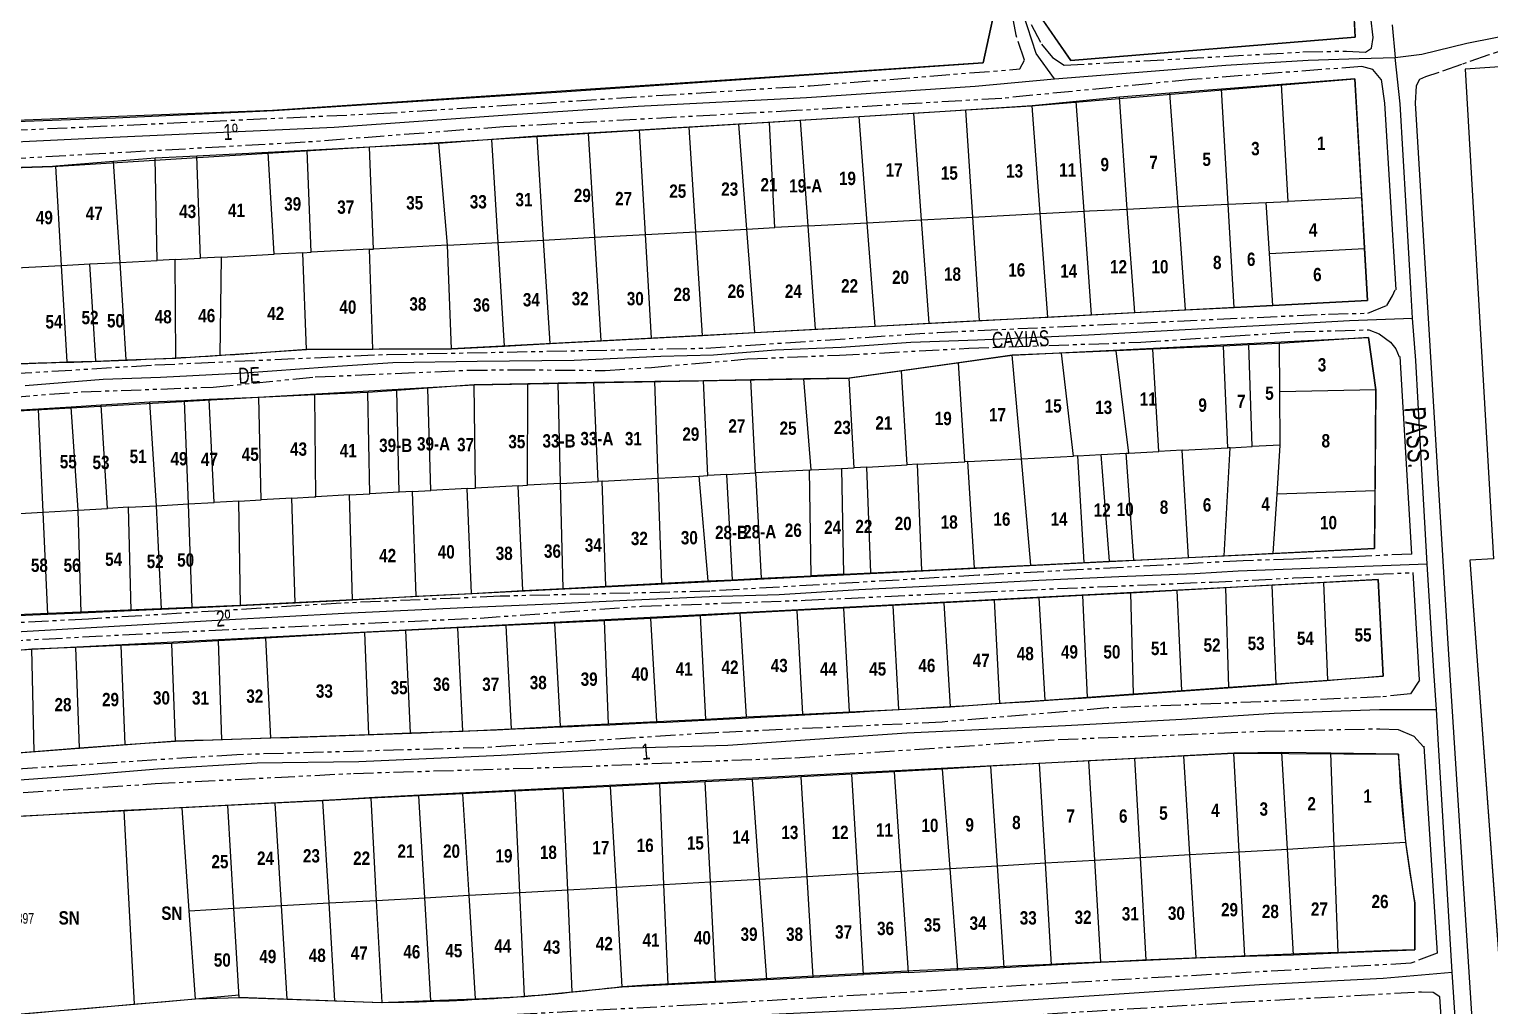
# Model space of a CAD drawing. Extents: x 204834 to 208707, y 4853033 to 4855981.
# Drawn here: x 206346.4 to 206620.5, y 4854135.7 to 4854319 of the extents above; entities that cross this region are included whole.
import ezdxf
from ezdxf.enums import TextEntityAlignment as Align

# ---------------------------------------------------------------- set-up
doc = ezdxf.new("R2010")
doc.units = 0
doc.header["$LTSCALE"] = 1.5
doc.header["$MEASUREMENT"] = 0
doc.linetypes.add('PHANTOMX2', pattern=[5, 2.5, -0.5, 0.5, -0.5, 0.5, -0.5])
for name, color, linetype in [('CD-MALHA-LOTES', 40, 'CONTINUOUS'), ('CD_TXT_QUADRA', 7, 'CONTINUOUS'), ('RU-QUADRAS', 6, 'CONTINUOUS'), ('SV-EIXO-RUA-N-PAV', 6, 'CONTINUOUS'), ('SV-EIXO-RUA-PAV', 20, 'CONTINUOUS'), ('SV-RUA-NAO-PAV-S-GUIA-C-GUIA', 7, 'PHANTOMX2'), ('SV-RUA-PAVIM-S-GUIA-C-GUIA', 7, 'CONTINUOUS'), ('SV-TXT-RUA-N-PAV-S-GUIA-C-GUIA', 7, 'CONTINUOUS'), ('SV-TXT-RUA-PAV-S-GUIA-C-GUIA', 7, 'CONTINUOUS'), ('Th_NmrPort', 7, 'CONTINUOUS')]:
    doc.layers.add(name, color=color, linetype=linetype)
doc.styles.add('3188-43-2D_TXT$0$ARIAL', font='ARIAL.TTF')
doc.styles.add('ARIAL', font='ARIAL.TTF')
doc.styles.get("Standard").update_dxf_attribs({"font": 'swisscbo.ttf'})

msp = doc.modelspace()

# ---------------------------------------------------------------- linework, layer by layer
at = {"layer": 'CD-MALHA-LOTES', "linetype": 'Continuous'}
for p, q in [((206581.41, 4854308.64), (206570.18, 4854307.75)), ((206582.68, 4854286.68), (206581.41, 4854308.64)), ((206542.88, 4854305.43), (206534.62, 4854304.64)), ((206551, 4854306.24), (206542.88, 4854305.43)), ((206544.36, 4854284.86), (206542.88, 4854305.43)), ((206560.48, 4854306.99), (206551, 4854306.24)), ((206552.49, 4854285.25), (206551, 4854306.24)), ((206570.18, 4854307.75), (206560.48, 4854306.99)), ((206562.02, 4854285.7), (206560.48, 4854306.99)), ((206571.42, 4854286.15), (206570.18, 4854307.75)), ((206502.17, 4854302.56), (206491.16, 4854301.85)), ((206512.41, 4854303.21), (206502.17, 4854302.56)), ((206503.67, 4854282.69), (206502.17, 4854302.56)), ((206522.16, 4854303.84), (206512.41, 4854303.21)), ((206513.86, 4854283.23), (206512.41, 4854303.21)), ((206534.62, 4854304.64), (206522.16, 4854303.84)), ((206523.48, 4854283.75), (206522.16, 4854303.84)), ((206536.12, 4854284.42), (206534.62, 4854304.64)), ((206460.93, 4854300.07), (206451.37, 4854299.51)), ((206470.24, 4854300.62), (206460.93, 4854300.07)), ((206462.07, 4854280.47), (206460.93, 4854300.07)), ((206479.55, 4854301.17), (206470.24, 4854300.62)), ((206471.5, 4854280.97), (206470.24, 4854300.62)), ((206485.3, 4854301.51), (206479.55, 4854301.17)), ((206481.08, 4854281.48), (206479.55, 4854301.17)), ((206491.16, 4854301.85), (206485.3, 4854301.51)), ((206486.31, 4854281.76), (206485.3, 4854301.51)), ((206492.57, 4854282.1), (206491.16, 4854301.85)), ((206423.25, 4854297.54), (206410.24, 4854296.87)), ((206433.21, 4854298.3), (206423.25, 4854297.54)), ((206424.92, 4854278.49), (206423.25, 4854297.54)), ((206441.7, 4854298.94), (206433.21, 4854298.3)), ((206434.39, 4854278.99), (206433.21, 4854298.3)), ((206451.37, 4854299.51), (206441.7, 4854298.94)), ((206442.92, 4854279.44), (206441.7, 4854298.94)), ((206452.57, 4854279.96), (206451.37, 4854299.51)), ((206370.04, 4854294.78), (206362.19, 4854294.17)), ((206377.86, 4854295.2), (206370.04, 4854294.78)), ((206370.38, 4854275.6), (206370.04, 4854294.78)), ((206391.25, 4854295.89), (206377.86, 4854295.2)), ((206378.51, 4854276.03), (206377.86, 4854295.2)), ((206398.52, 4854296.26), (206391.25, 4854295.89)), ((206392.37, 4854276.77), (206391.25, 4854295.89)), ((206410.24, 4854296.87), (206398.52, 4854296.26)), ((206399.29, 4854277.13), (206398.52, 4854296.26)), ((206411.02, 4854277.75), (206410.24, 4854296.87)), ((206362.19, 4854294.17), (206351.36, 4854293.31)), ((206352.44, 4854274.66), (206351.36, 4854293.31)), ((206363.42, 4854275.24), (206362.19, 4854294.17)), ((206562.02, 4854285.7), (206571.42, 4854286.15)), ((206571.42, 4854286.15), (206578.53, 4854286.48)), ((206572.53, 4854266.79), (206571.42, 4854286.15)), ((206578.53, 4854286.48), (206582.68, 4854286.68)), ((206579.15, 4854276.9), (206578.53, 4854286.48)), ((206596.49, 4854287.33), (206582.68, 4854286.68)), ((206597.03, 4854277.86), (206596.49, 4854287.33)), ((206503.67, 4854282.69), (206513.86, 4854283.23)), ((206513.86, 4854283.23), (206523.48, 4854283.75)), ((206515.27, 4854263.82), (206513.86, 4854283.23)), ((206523.48, 4854283.75), (206536.12, 4854284.42)), ((206524.76, 4854264.32), (206523.48, 4854283.75)), ((206536.12, 4854284.42), (206544.36, 4854284.86)), ((206537.56, 4854264.98), (206536.12, 4854284.42)), ((206544.36, 4854284.86), (206545.42, 4854284.92)), ((206545.75, 4854265.41), (206544.36, 4854284.86)), ((206545.42, 4854284.92), (206552.49, 4854285.25)), ((206552.49, 4854285.25), (206562.02, 4854285.7)), ((206553.87, 4854265.82), (206552.49, 4854285.25)), ((206563.41, 4854266.32), (206562.02, 4854285.7)), ((206462.07, 4854280.47), (206471.5, 4854280.97)), ((206471.5, 4854280.97), (206481.08, 4854281.48)), ((206472.74, 4854261.54), (206471.5, 4854280.97)), ((206481.08, 4854281.48), (206486.31, 4854281.76)), ((206482.59, 4854262.07), (206481.08, 4854281.48)), ((206492.57, 4854282.1), (206486.31, 4854281.76)), ((206492.57, 4854282.1), (206503.67, 4854282.69)), ((206493.95, 4854262.68), (206492.57, 4854282.1)), ((206505.14, 4854263.27), (206503.67, 4854282.69)), ((206410.24, 4854277.71), (206411.02, 4854277.75)), ((206424.92, 4854278.49), (206411.02, 4854277.75)), ((206424.92, 4854278.49), (206434.39, 4854278.99)), ((206425.61, 4854259.02), (206424.92, 4854278.49)), ((206434.39, 4854278.99), (206442.92, 4854279.44)), ((206435.57, 4854259.55), (206434.39, 4854278.99)), ((206442.92, 4854279.44), (206452.57, 4854279.96)), ((206444.13, 4854260.01), (206442.92, 4854279.44)), ((206452.57, 4854279.96), (206462.07, 4854280.47)), ((206453.75, 4854260.53), (206452.57, 4854279.96)), ((206463.21, 4854261.03), (206462.07, 4854280.47)), ((206579.15, 4854276.9), (206597.03, 4854277.86)), ((206597.58, 4854268.08), (206597.03, 4854277.86)), ((206357.78, 4854274.94), (206363.42, 4854275.24)), ((206363.42, 4854275.24), (206370.38, 4854275.6)), ((206364.6, 4854256.94), (206363.42, 4854275.24)), ((206373.8, 4854275.78), (206370.38, 4854275.6)), ((206373.8, 4854275.78), (206378.51, 4854276.03)), ((206373.9, 4854257.26), (206373.8, 4854275.78)), ((206382.46, 4854276.24), (206378.51, 4854276.03)), ((206382.24, 4854257.83), (206382.46, 4854276.24)), ((206382.46, 4854276.24), (206392.37, 4854276.77)), ((206397.76, 4854277.05), (206392.37, 4854276.77)), ((206397.76, 4854277.05), (206399.29, 4854277.13)), ((206398.4, 4854258.91), (206397.76, 4854277.05)), ((206410.24, 4854277.71), (206399.29, 4854277.13)), ((206410.9, 4854258.96), (206410.24, 4854277.71)), ((206579.79, 4854267.16), (206579.15, 4854276.9)), ((206343.86, 4854274.2), (206352.44, 4854274.66)), ((206352.44, 4854274.66), (206357.78, 4854274.94)), ((206353.49, 4854256.55), (206352.44, 4854274.66)), ((206358.86, 4854256.73), (206357.78, 4854274.94)), ((206563.41, 4854266.32), (206572.53, 4854266.79)), ((206572.53, 4854266.79), (206579.79, 4854267.16)), ((206579.79, 4854267.16), (206597.58, 4854268.08)), ((206515.27, 4854263.82), (206524.76, 4854264.32)), ((206524.76, 4854264.32), (206537.56, 4854264.98)), ((206537.56, 4854264.98), (206545.75, 4854265.41)), ((206545.75, 4854265.41), (206553.87, 4854265.82)), ((206553.87, 4854265.82), (206563.41, 4854266.32)), ((206463.21, 4854261.03), (206472.74, 4854261.54)), ((206472.74, 4854261.54), (206482.59, 4854262.07)), ((206482.59, 4854262.07), (206493.95, 4854262.68)), ((206493.95, 4854262.68), (206505.14, 4854263.27)), ((206505.14, 4854263.27), (206515.27, 4854263.82)), ((206382.24, 4854257.83), (206398.4, 4854258.91)), ((206398.4, 4854258.91), (206410.9, 4854258.96)), ((206410.9, 4854258.96), (206425.61, 4854259.02)), ((206425.61, 4854259.02), (206435.57, 4854259.55)), ((206435.57, 4854259.55), (206444.13, 4854260.01)), ((206444.13, 4854260.01), (206453.75, 4854260.53)), ((206453.75, 4854260.53), (206463.21, 4854261.03)), ((206550.39, 4854258.66), (206540.13, 4854258.21)), ((206557.3, 4854258.97), (206550.39, 4854258.66)), ((206552.79, 4854239.46), (206550.39, 4854258.66)), ((206570.54, 4854259.55), (206557.3, 4854258.97)), ((206558.38, 4854239.75), (206557.3, 4854258.97)), ((206575.31, 4854259.76), (206570.54, 4854259.55)), ((206571.34, 4854240.44), (206570.54, 4854259.55)), ((206581.03, 4854260.01), (206575.31, 4854259.76)), ((206575.95, 4854240.68), (206575.31, 4854259.76)), ((206581.11, 4854250.92), (206581.03, 4854260.01)), ((206344.67, 4854256.23), (206353.49, 4854256.55)), ((206353.49, 4854256.55), (206358.86, 4854256.73)), ((206358.86, 4854256.73), (206364.6, 4854256.94)), ((206364.6, 4854256.94), (206373.9, 4854257.26)), ((206373.9, 4854257.26), (206382.24, 4854257.83)), ((206520.78, 4854256.4), (206510.13, 4854254.91)), ((206530.85, 4854257.8), (206520.78, 4854256.4)), ((206521.96, 4854237.82), (206520.78, 4854256.4)), ((206540.13, 4854258.21), (206530.85, 4854257.8)), ((206532.6, 4854238.39), (206530.85, 4854257.8)), ((206542.4, 4854238.9), (206540.13, 4854258.21)), ((206481.81, 4854253.18), (206472.92, 4854253.03)), ((206491.76, 4854253.36), (206481.81, 4854253.18)), ((206482.71, 4854235.72), (206481.81, 4854253.18)), ((206500.3, 4854253.52), (206491.76, 4854253.36)), ((206493.13, 4854236.28), (206491.76, 4854253.36)), ((206510.13, 4854254.91), (206500.3, 4854253.52)), ((206501.2, 4854236.71), (206500.3, 4854253.52)), ((206511.14, 4854237.25), (206510.13, 4854254.91)), ((206399.97, 4854250.37), (206389.48, 4854249.9)), ((206409.94, 4854250.82), (206399.97, 4854250.37)), ((206400.18, 4854231.25), (206399.97, 4854250.37)), ((206415.38, 4854251.23), (206409.94, 4854250.82)), ((206410.29, 4854231.81), (206409.94, 4854250.82)), ((206421.17, 4854251.65), (206415.38, 4854251.23)), ((206415.84, 4854232.11), (206415.38, 4854251.23)), ((206429.87, 4854252.28), (206421.17, 4854251.65)), ((206421.78, 4854232.43), (206421.17, 4854251.65)), ((206439.97, 4854252.46), (206429.87, 4854252.28)), ((206430.15, 4854232.88), (206429.87, 4854252.28)), ((206439.9, 4854233.41), (206439.97, 4854252.46)), ((206445.64, 4854252.56), (206439.97, 4854252.46)), ((206452.38, 4854252.67), (206445.64, 4854252.56)), ((206446.11, 4854233.74), (206445.64, 4854252.56)), ((206463.81, 4854252.87), (206452.38, 4854252.67)), ((206453.2, 4854234.13), (206452.38, 4854252.67)), ((206472.92, 4854253.03), (206463.81, 4854252.87)), ((206464.45, 4854234.73), (206463.81, 4854252.87)), ((206473.73, 4854235.23), (206472.92, 4854253.03)), ((206599.16, 4854251.31), (206581.11, 4854250.92)), ((206581.2, 4854240.96), (206581.11, 4854250.92)), ((206598.98, 4854232.39), (206599.16, 4854251.31)), ((206348.1, 4854247.72), (206330.45, 4854246.66)), ((206354.24, 4854248.09), (206348.1, 4854247.72)), ((206348.98, 4854228.38), (206348.1, 4854247.72)), ((206359.89, 4854248.43), (206354.24, 4854248.09)), ((206355.55, 4854228.75), (206354.24, 4854248.09)), ((206369.05, 4854248.98), (206359.89, 4854248.43)), ((206361.06, 4854229.06), (206359.89, 4854248.43)), ((206375.53, 4854249.27), (206369.05, 4854248.98)), ((206370.29, 4854229.58), (206369.05, 4854248.98)), ((206380.17, 4854249.48), (206375.53, 4854249.27)), ((206376.26, 4854229.92), (206375.53, 4854249.27)), ((206389.48, 4854249.9), (206380.17, 4854249.48)), ((206381.08, 4854230.19), (206380.17, 4854249.48)), ((206389.9, 4854230.69), (206389.48, 4854249.9)), ((206547.58, 4854239.18), (206552.3, 4854239.43)), ((206552.3, 4854239.43), (206552.79, 4854239.46)), ((206553.74, 4854219.38), (206552.3, 4854239.43)), ((206552.79, 4854239.46), (206558.38, 4854239.75)), ((206562.79, 4854239.99), (206558.38, 4854239.75)), ((206562.79, 4854239.99), (206571.34, 4854240.44)), ((206563.97, 4854219.88), (206562.79, 4854239.99)), ((206570.69, 4854220.2), (206571.77, 4854240.46)), ((206571.77, 4854240.46), (206571.34, 4854240.44)), ((206571.77, 4854240.46), (206575.95, 4854240.68)), ((206581.2, 4854240.96), (206575.95, 4854240.68)), ((206580.6, 4854231.75), (206581.2, 4854240.96)), ((206498.85, 4854236.58), (206501.2, 4854236.71)), ((206503.6, 4854236.84), (206501.2, 4854236.71)), ((206503.6, 4854236.84), (206511.14, 4854237.25)), ((206504.36, 4854216.97), (206503.6, 4854236.84)), ((206513.09, 4854237.35), (206511.14, 4854237.25)), ((206513.09, 4854237.35), (206521.96, 4854237.82)), ((206513.93, 4854217.44), (206513.09, 4854237.35)), ((206522.56, 4854237.85), (206521.96, 4854237.82)), ((206522.56, 4854237.85), (206532.6, 4854238.39)), ((206523.78, 4854217.93), (206522.56, 4854237.85)), ((206532.6, 4854238.39), (206542.4, 4854238.9)), ((206534.39, 4854218.45), (206532.6, 4854238.39)), ((206543.2, 4854238.95), (206542.4, 4854238.9)), ((206543.2, 4854238.95), (206547.58, 4854239.18)), ((206544.42, 4854218.93), (206543.2, 4854238.95)), ((206549.17, 4854219.16), (206547.58, 4854239.18)), ((206446.11, 4854233.74), (206453.2, 4854234.13)), ((206453.93, 4854234.16), (206453.2, 4854234.13)), ((206453.93, 4854234.16), (206464.45, 4854234.73)), ((206454.63, 4854214.48), (206453.93, 4854234.16)), ((206464.45, 4854234.73), (206472.12, 4854235.14)), ((206465.14, 4854215.04), (206464.45, 4854234.73)), ((206472.12, 4854235.14), (206473.73, 4854235.23)), ((206473.79, 4854215.46), (206472.12, 4854235.14)), ((206477.3, 4854235.42), (206473.73, 4854235.23)), ((206477.3, 4854235.42), (206482.71, 4854235.72)), ((206478.41, 4854215.69), (206477.3, 4854235.42)), ((206492.82, 4854236.26), (206482.71, 4854235.72)), ((206482.71, 4854235.72), (206483.74, 4854215.95)), ((206492.82, 4854236.26), (206493.13, 4854236.28)), ((206493.14, 4854216.42), (206492.82, 4854236.26)), ((206493.13, 4854236.28), (206498.85, 4854236.58)), ((206498.85, 4854236.58), (206499.24, 4854216.72)), ((206395.67, 4854231.01), (206399.84, 4854231.25)), ((206406.5, 4854231.61), (206400.18, 4854231.25)), ((206406.5, 4854231.61), (206410.29, 4854231.81)), ((206407.05, 4854211.94), (206406.5, 4854231.61)), ((206415.84, 4854232.11), (206410.29, 4854231.81)), ((206418.29, 4854232.24), (206415.84, 4854232.11)), ((206418.29, 4854232.24), (206421.78, 4854232.43)), ((206419.04, 4854212.58), (206418.29, 4854232.24)), ((206428.57, 4854232.8), (206421.78, 4854232.43)), ((206428.57, 4854232.8), (206430.15, 4854232.88)), ((206429.41, 4854213.13), (206428.57, 4854232.8)), ((206438.13, 4854233.31), (206430.15, 4854232.88)), ((206438.13, 4854233.31), (206439.9, 4854233.41)), ((206439.04, 4854213.65), (206438.13, 4854233.31)), ((206446.11, 4854233.74), (206439.9, 4854233.41)), ((206446.6, 4854214.05), (206446.11, 4854233.74)), ((206579.88, 4854220.64), (206580.6, 4854231.75)), ((206598.98, 4854232.39), (206580.6, 4854231.75)), ((206348.98, 4854228.38), (206355.55, 4854228.75)), ((206355.55, 4854228.75), (206361.06, 4854229.06)), ((206356.12, 4854209.49), (206355.55, 4854228.75)), ((206365, 4854229.28), (206361.06, 4854229.06)), ((206365, 4854229.28), (206370.29, 4854229.58)), ((206365.5, 4854209.91), (206365, 4854229.28)), ((206370.29, 4854229.58), (206376.26, 4854229.92)), ((206371.2, 4854210.16), (206370.29, 4854229.58)), ((206376.26, 4854229.92), (206381.08, 4854230.19)), ((206376.99, 4854210.42), (206376.26, 4854229.92)), ((206385.71, 4854230.45), (206381.08, 4854230.19)), ((206385.71, 4854230.45), (206389.9, 4854230.69)), ((206386.06, 4854210.82), (206385.71, 4854230.45)), ((206395.67, 4854231.01), (206389.9, 4854230.69)), ((206396.32, 4854211.37), (206395.67, 4854231.01)), ((206343.47, 4854228.07), (206348.98, 4854228.38)), ((206349.86, 4854209.21), (206348.98, 4854228.38)), ((206563.97, 4854219.88), (206570.69, 4854220.2)), ((206570.69, 4854220.2), (206579.88, 4854220.64)), ((206504.36, 4854216.97), (206513.93, 4854217.44)), ((206513.93, 4854217.44), (206523.78, 4854217.93)), ((206523.78, 4854217.93), (206534.39, 4854218.45)), ((206534.39, 4854218.45), (206544.42, 4854218.93)), ((206544.42, 4854218.93), (206549.17, 4854219.16)), ((206549.17, 4854219.16), (206553.74, 4854219.38)), ((206553.74, 4854219.38), (206563.97, 4854219.88)), ((206454.63, 4854214.48), (206465.14, 4854215.04)), ((206465.14, 4854215.04), (206473.79, 4854215.46)), ((206473.79, 4854215.46), (206478.41, 4854215.69)), ((206478.41, 4854215.69), (206483.74, 4854215.95)), ((206483.74, 4854215.95), (206493.14, 4854216.42)), ((206499.24, 4854216.72), (206493.14, 4854216.42)), ((206499.24, 4854216.72), (206504.36, 4854216.97)), ((206589.36, 4854215.17), (206579.69, 4854214.64)), ((206590.12, 4854196.83), (206589.36, 4854215.17)), ((206407.05, 4854211.94), (206419.04, 4854212.58)), ((206419.04, 4854212.58), (206429.41, 4854213.13)), ((206429.41, 4854213.13), (206439.04, 4854213.65)), ((206439.04, 4854213.65), (206446.6, 4854214.05)), ((206446.6, 4854214.05), (206454.63, 4854214.48)), ((206535.93, 4854212.28), (206527.58, 4854211.84)), ((206544.15, 4854212.71), (206535.93, 4854212.28)), ((206537.09, 4854193.1), (206535.93, 4854212.28)), ((206553.15, 4854213.19), (206544.15, 4854212.71)), ((206544.99, 4854193.65), (206544.15, 4854212.71)), ((206561.87, 4854213.64), (206553.15, 4854213.19)), ((206553.63, 4854194.26), (206553.15, 4854213.19)), ((206570.98, 4854214.15), (206561.87, 4854213.64)), ((206562.71, 4854194.9), (206561.87, 4854213.64)), ((206579.69, 4854214.64), (206570.98, 4854214.15)), ((206571.55, 4854195.52), (206570.98, 4854214.15)), ((206580.45, 4854196.15), (206579.69, 4854214.64)), ((206344.32, 4854208.97), (206349.86, 4854209.21)), ((206349.86, 4854209.21), (206356.12, 4854209.49)), ((206356.12, 4854209.49), (206365.5, 4854209.91)), ((206365.5, 4854209.91), (206371.2, 4854210.16)), ((206371.2, 4854210.16), (206376.99, 4854210.42)), ((206376.99, 4854210.42), (206386.06, 4854210.82)), ((206386.06, 4854210.82), (206396.32, 4854211.37)), ((206396.32, 4854211.37), (206407.05, 4854211.94)), ((206479.85, 4854209.32), (206472.39, 4854208.93)), ((206490.53, 4854209.89), (206479.85, 4854209.32)), ((206481.01, 4854189.93), (206479.85, 4854209.32)), ((206499.29, 4854210.35), (206490.53, 4854209.89)), ((206491.56, 4854190.46), (206490.53, 4854209.89)), ((206508.53, 4854210.83), (206499.29, 4854210.35)), ((206500.33, 4854190.9), (206499.29, 4854210.35)), ((206518.11, 4854211.34), (206508.53, 4854210.83)), ((206509.59, 4854191.36), (206508.53, 4854210.83)), ((206527.58, 4854211.84), (206518.11, 4854211.34)), ((206519.28, 4854191.84), (206518.11, 4854211.34)), ((206528.57, 4854192.5), (206527.58, 4854211.84)), ((206426.86, 4854206.64), (206417.07, 4854206.17)), ((206435.89, 4854207.08), (206426.86, 4854206.64)), ((206427.77, 4854187.27), (206426.86, 4854206.64)), ((206445.02, 4854207.53), (206435.89, 4854207.08)), ((206436.93, 4854187.73), (206435.89, 4854207.08)), ((206454.34, 4854207.98), (206445.02, 4854207.53)), ((206446.07, 4854188.19), (206445.02, 4854207.53)), ((206463.07, 4854208.44), (206454.34, 4854207.98)), ((206455.11, 4854188.64), (206454.34, 4854207.98)), ((206472.39, 4854208.93), (206463.07, 4854208.44)), ((206464.21, 4854189.09), (206463.07, 4854208.44)), ((206473.37, 4854189.55), (206472.39, 4854208.93)), ((206373.18, 4854203.72), (206363.63, 4854203.33)), ((206381.88, 4854204.22), (206373.18, 4854203.72)), ((206373.83, 4854185.4), (206373.18, 4854203.72)), ((206390.8, 4854204.73), (206381.88, 4854204.22)), ((206382.53, 4854185.7), (206381.88, 4854204.22)), ((206409.36, 4854205.79), (206390.8, 4854204.73)), ((206391.76, 4854186.02), (206390.8, 4854204.73)), ((206417.07, 4854206.17), (206409.36, 4854205.79)), ((206410.1, 4854186.66), (206409.36, 4854205.79)), ((206417.94, 4854186.93), (206417.07, 4854206.17)), ((206346.86, 4854202.63), (206336.74, 4854201.66)), ((206355.14, 4854202.98), (206346.86, 4854202.63)), ((206347.32, 4854183.47), (206346.86, 4854202.63)), ((206363.63, 4854203.33), (206355.14, 4854202.98)), ((206355.81, 4854184.11), (206355.14, 4854202.98)), ((206364.37, 4854184.74), (206363.63, 4854203.33)), ((206562.71, 4854194.9), (206571.55, 4854195.52)), ((206571.55, 4854195.52), (206580.45, 4854196.15)), ((206580.45, 4854196.15), (206590.12, 4854196.83)), ((206528.57, 4854192.5), (206537.09, 4854193.1)), ((206537.09, 4854193.1), (206544.99, 4854193.65)), ((206544.99, 4854193.65), (206553.63, 4854194.26)), ((206553.63, 4854194.26), (206562.71, 4854194.9)), ((206481.01, 4854189.93), (206491.56, 4854190.46)), ((206491.56, 4854190.46), (206500.33, 4854190.9)), ((206500.33, 4854190.9), (206509.59, 4854191.36)), ((206509.59, 4854191.36), (206519.28, 4854191.84)), ((206519.28, 4854191.84), (206528.57, 4854192.5)), ((206417.94, 4854186.93), (206427.77, 4854187.27)), ((206427.77, 4854187.27), (206436.93, 4854187.73)), ((206436.93, 4854187.73), (206446.07, 4854188.19)), ((206446.07, 4854188.19), (206455.11, 4854188.64)), ((206455.11, 4854188.64), (206464.21, 4854189.09)), ((206464.21, 4854189.09), (206473.37, 4854189.55)), ((206473.37, 4854189.55), (206481.01, 4854189.93)), ((206355.81, 4854184.11), (206364.37, 4854184.74)), ((206364.37, 4854184.74), (206373.83, 4854185.4)), ((206373.83, 4854185.4), (206382.53, 4854185.7)), ((206382.53, 4854185.7), (206391.76, 4854186.02)), ((206391.76, 4854186.02), (206410.1, 4854186.66)), ((206410.1, 4854186.66), (206417.94, 4854186.93)), ((206337.13, 4854182.71), (206347.32, 4854183.47)), ((206347.32, 4854183.47), (206355.81, 4854184.11)), ((206553.9, 4854182.15), (206545.28, 4854181.7)), ((206563.1, 4854182.62), (206553.9, 4854182.15)), ((206554.94, 4854163.56), (206553.9, 4854182.15)), ((206572.46, 4854183.11), (206563.1, 4854182.62)), ((206564.23, 4854164.1), (206563.1, 4854182.62)), ((206581.48, 4854183.26), (206572.46, 4854183.11)), ((206573.48, 4854164.63), (206572.46, 4854183.11)), ((206582.54, 4854165.15), (206581.48, 4854183.26)), ((206590.7, 4854183.14), (206581.48, 4854183.26)), ((206591.32, 4854165.66), (206590.7, 4854183.14)), ((206500.79, 4854179.21), (206491.28, 4854178.68)), ((206508.79, 4854179.66), (206500.79, 4854179.21)), ((206501.89, 4854160.54), (206500.79, 4854179.21)), ((206517.78, 4854180.16), (206508.79, 4854179.66)), ((206510.07, 4854161), (206508.79, 4854179.66)), ((206526.9, 4854180.67), (206517.78, 4854180.16)), ((206519.23, 4854161.5), (206517.78, 4854180.16)), ((206536, 4854181.18), (206526.9, 4854180.67)), ((206528.11, 4854162.02), (206526.9, 4854180.67)), ((206545.28, 4854181.7), (206536, 4854181.18)), ((206537.12, 4854162.54), (206536, 4854181.18)), ((206546.38, 4854163.07), (206545.28, 4854181.7)), ((206446.61, 4854176.46), (206437.58, 4854176.01)), ((206455.51, 4854176.9), (206446.61, 4854176.46)), ((206447.46, 4854157.51), (206446.61, 4854176.46)), ((206464.73, 4854177.36), (206455.51, 4854176.9)), ((206456.6, 4854158.02), (206455.51, 4854176.9)), ((206473.27, 4854177.78), (206464.73, 4854177.36)), ((206465.52, 4854158.52), (206464.73, 4854177.36)), ((206482.13, 4854178.22), (206473.27, 4854177.78)), ((206474.23, 4854159), (206473.27, 4854177.78)), ((206491.28, 4854178.68), (206482.13, 4854178.22)), ((206483.48, 4854159.52), (206482.13, 4854178.22)), ((206492.4, 4854160.01), (206491.28, 4854178.68)), ((206392.53, 4854173.77), (206383.67, 4854173.33)), ((206401.51, 4854174.22), (206392.53, 4854173.77)), ((206393.71, 4854154.52), (206392.53, 4854173.77)), ((206410.54, 4854174.67), (206401.51, 4854174.22)), ((206402.66, 4854155.02), (206401.51, 4854174.22)), ((206419.49, 4854175.12), (206410.54, 4854174.67)), ((206411.57, 4854155.51), (206410.54, 4854174.67)), ((206427.77, 4854175.52), (206419.49, 4854175.12)), ((206420.61, 4854156.02), (206419.49, 4854175.12)), ((206437.58, 4854176.01), (206427.77, 4854175.52)), ((206428.95, 4854156.48), (206427.77, 4854175.52)), ((206438.45, 4854157.01), (206437.58, 4854176.01)), ((206364.22, 4854172.37), (206330.94, 4854170.44)), ((206375.07, 4854172.91), (206364.22, 4854172.37)), ((206366.16, 4854136.05), (206364.22, 4854172.37)), ((206383.67, 4854173.33), (206375.07, 4854172.91)), ((206376.42, 4854153.56), (206375.07, 4854172.91)), ((206384.81, 4854154.03), (206383.67, 4854173.33)), ((206582.54, 4854165.15), (206591.32, 4854165.66)), ((206591.32, 4854165.66), (206604.74, 4854166.43)), ((206592.04, 4854145.66), (206591.32, 4854165.66)), ((206537.12, 4854162.54), (206546.38, 4854163.07)), ((206546.38, 4854163.07), (206554.94, 4854163.56)), ((206547.51, 4854143.9), (206546.38, 4854163.07)), ((206554.94, 4854163.56), (206564.23, 4854164.1)), ((206556.01, 4854144.3), (206554.94, 4854163.56)), ((206564.23, 4854164.1), (206573.48, 4854164.63)), ((206565.42, 4854144.74), (206564.23, 4854164.1)), ((206573.48, 4854164.63), (206582.54, 4854165.15)), ((206574.57, 4854145.03), (206573.48, 4854164.63)), ((206583.69, 4854145.32), (206582.54, 4854165.15)), ((206483.48, 4854159.52), (206492.4, 4854160.01)), ((206492.4, 4854160.01), (206501.89, 4854160.54)), ((206493.53, 4854141.11), (206492.4, 4854160.01)), ((206501.89, 4854160.54), (206510.07, 4854161)), ((206503, 4854141.58), (206501.89, 4854160.54)), ((206510.07, 4854161), (206519.23, 4854161.5)), ((206510.07, 4854161), (206511.38, 4854142)), ((206519.23, 4854161.5), (206528.11, 4854162.02)), ((206520.7, 4854142.48), (206519.23, 4854161.5)), ((206528.11, 4854162.02), (206537.12, 4854162.54)), ((206529.36, 4854142.93), (206528.11, 4854162.02)), ((206538.26, 4854143.41), (206537.12, 4854162.54)), ((206438.45, 4854157.01), (206447.46, 4854157.51)), ((206447.46, 4854157.51), (206456.6, 4854158.02)), ((206448.31, 4854138.36), (206447.46, 4854157.51)), ((206456.6, 4854158.02), (206465.52, 4854158.52)), ((206457.67, 4854139.3), (206456.6, 4854158.02)), ((206465.52, 4854158.52), (206474.23, 4854159)), ((206466.29, 4854139.74), (206465.52, 4854158.52)), ((206474.23, 4854159), (206483.48, 4854159.52)), ((206475.2, 4854140.18), (206474.23, 4854159)), ((206484.84, 4854140.67), (206483.48, 4854159.52)), ((206384.81, 4854154.03), (206393.71, 4854154.52)), ((206393.71, 4854154.52), (206402.66, 4854155.02)), ((206394.79, 4854136.97), (206393.71, 4854154.52)), ((206402.66, 4854155.02), (206411.57, 4854155.51)), ((206403.76, 4854136.63), (206402.66, 4854155.02)), ((206411.57, 4854155.51), (206420.61, 4854156.02)), ((206412.61, 4854136.32), (206411.57, 4854155.51)), ((206420.61, 4854156.02), (206428.95, 4854156.48)), ((206421.75, 4854136.71), (206420.61, 4854156.02)), ((206428.95, 4854156.48), (206438.45, 4854157.01)), ((206430.14, 4854137.06), (206428.95, 4854156.48)), ((206439.34, 4854137.45), (206438.45, 4854157.01)), ((206376.42, 4854153.56), (206384.81, 4854154.03)), ((206377.57, 4854137.03), (206376.42, 4854153.56)), ((206385.8, 4854137.31), (206384.81, 4854154.03)), ((206529.36, 4854142.93), (206538.26, 4854143.41)), ((206538.26, 4854143.41), (206547.51, 4854143.9)), ((206547.51, 4854143.9), (206556.01, 4854144.3)), ((206556.01, 4854144.3), (206565.42, 4854144.74)), ((206565.42, 4854144.74), (206574.57, 4854145.03)), ((206574.57, 4854145.03), (206583.69, 4854145.32)), ((206583.69, 4854145.32), (206592.04, 4854145.66)), ((206475.2, 4854140.18), (206484.84, 4854140.67)), ((206484.84, 4854140.67), (206493.53, 4854141.11)), ((206493.53, 4854141.11), (206503, 4854141.58)), ((206511.38, 4854142), (206503, 4854141.58)), ((206511.38, 4854142), (206520.44, 4854142.46)), ((206520.44, 4854142.46), (206520.7, 4854142.48)), ((206520.7, 4854142.48), (206529.36, 4854142.93)), ((206439.34, 4854137.45), (206448.31, 4854138.36)), ((206448.31, 4854138.36), (206457.67, 4854139.3)), ((206457.67, 4854139.3), (206466.29, 4854139.74)), ((206466.29, 4854139.74), (206475.2, 4854140.18)), ((206333.07, 4854133.2), (206366.16, 4854136.05)), ((206366.16, 4854136.05), (206377.57, 4854137.03)), ((206377.57, 4854137.03), (206385.8, 4854137.31)), ((206385.8, 4854137.31), (206394.79, 4854136.97)), ((206394.79, 4854136.97), (206403.76, 4854136.63)), ((206403.76, 4854136.63), (206412.61, 4854136.32)), ((206412.61, 4854136.32), (206421.75, 4854136.71)), ((206421.75, 4854136.71), (206430.14, 4854137.06)), ((206430.14, 4854137.06), (206439.34, 4854137.45))]:
    msp.add_line(p, q, dxfattribs=at)
for points in [[(206093.42, 4854294.35), (206124.26, 4854293.27), (206231.98, 4854297.54), (206362.57, 4854302.4), (206392.33, 4854303.76), (206446.38, 4854307.26), (206525.43, 4854312.71), (206527.56, 4854322.43), (206535.32, 4854322.6), (206541.9, 4854313.1), (206595.27, 4854317.53), (206591.23, 4854397.74), (206585.03, 4854508.71), (206582.12, 4854560.98), (206579.02, 4854600.63), (206574.37, 4854646.3), (206568.95, 4854708.68), (206569.14, 4854763.29), (206564.22, 4854871.16)], [(206596.49, 4854287.33), (206595.22, 4854309.72), (206581.41, 4854308.64)], [(206351.36, 4854293.31), (206350.75, 4854293.26), (206343.01, 4854293)], [(206599.16, 4854251.31), (206597.76, 4854261.16), (206581.03, 4854260.01)], [(206399.84, 4854231.25), (206400.18, 4854231.25)], [(206579.88, 4854220.64), (206598.91, 4854221.56), (206598.98, 4854232.39)], [(206590.12, 4854196.83), (206600.52, 4854197.56), (206599.6, 4854215.74), (206589.36, 4854215.17)], [(206604.74, 4854166.43), (206603.39, 4854182.98), (206590.7, 4854183.14)], [(206592.04, 4854145.66), (206606.48, 4854146.26), (206606.48, 4854155.05), (206604.74, 4854166.43)]]:
    msp.add_lwpolyline(points, dxfattribs=at)
at = {"layer": 'CD-MALHA-LOTES'}
for points in [[(206864.11, 4854328.33), (206615.9, 4854311.48), (206621.23, 4854219.62)], [(206621.23, 4854219.62), (206616.8, 4854219.37), (206624.11, 4854119.03)]]:
    msp.add_lwpolyline(points, dxfattribs=at)
at = {"layer": 'RU-QUADRAS', "linetype": 'Continuous'}
for points in [[(206581.81, 4854560.99), (206595.27, 4854317.53), (206541.9, 4854313.1), (206535.31, 4854322.62)], [(206955.64, 4854334.54), (206615.9, 4854311.48), (206621.23, 4854219.62), (206616.8, 4854219.37), (206631.12, 4854022.8)]]:
    msp.add_lwpolyline(points, dxfattribs=at)
msp.add_lwpolyline([(206527.56, 4854322.43), (206525.43, 4854312.71), (206392.02, 4854303.77), (206123.95, 4854293.28), (206093.42, 4854294.35), (206094.79, 4854085.44, -0.014882), (206098.49, 4853988.67), (206109.44, 4853887.38), (206108.01, 4853867.69), (206069.1, 4853867.16), (205963.54, 4853860.29), (205931.24, 4853859.63), (205931.07, 4853861.44), (205917.97, 4853860.73), (205917.98, 4853859.08), (205882.75, 4853858.58), (205727.84, 4853847.47), (205624.52, 4853839.17), (205576.31, 4853909.36, 0.007622), (205506.07, 4854013.73), (205416.8, 4854150.88)], format="xyb", dxfattribs=at)
for points in [[(206104.16, 4854286.31), (206166.27, 4854288.17), (206166.31, 4854287.24), (206210.46, 4854289.72), (206240.81, 4854289.59), (206350.75, 4854293.26), (206534.47, 4854304.63), (206595.22, 4854309.72), (206597.58, 4854268.08), (206425.61, 4854259.02), (206398.4, 4854258.9, -0.015555), (206344.67, 4854256.23), (206230.08, 4854249.8), (206164.84, 4854249.04), (206104.5, 4854241.83)], [(206103.9, 4854189.61), (206229, 4854195.44), (206346.86, 4854202.63), (206599.6, 4854215.74), (206600.52, 4854197.56, -0.012988), (206373.83, 4854185.4), (206248.28, 4854175.81), (206158.18, 4854173.2), (206105.71, 4854168.47)], [(206100.76, 4854133.36), (206103.45, 4854157.99, -0.001782), (206572.52, 4854183.11), (206603.39, 4854182.98, 0.035627), (206606.48, 4854155.05), (206606.48, 4854146.26, 0.005992), (206457.67, 4854139.3, -0.028825), (206412.42, 4854136.31), (206385.8, 4854137.31), (206385.76, 4854137.74, -0.006686), (206232.01, 4854125.72), (206206.26, 4854123.05), (206206.09, 4854126.15), (206170.98, 4854123.77), (206170.82, 4854124.48), (206102.08, 4854118.06)]]:
    msp.add_lwpolyline(points, format="xyb", close=True, dxfattribs=at)
msp.add_lwpolyline([(206103.36, 4854231.11), (206179.55, 4854242.22), (206294.89, 4854244.55), (206429.87, 4854252.28), (206500.01, 4854253.5), (206530.85, 4854257.8), (206597.76, 4854261.16), (206599.16, 4854251.31), (206598.91, 4854221.56), (206385.94, 4854210.82), (206240.62, 4854204.76), (206228.41, 4854204.84), (206149.97, 4854199.69), (206105.05, 4854198.18)], close=True, dxfattribs=at)
at = {"layer": 'SV-EIXO-RUA-N-PAV'}
for points in [[(206538.8, 4854309.7), (206535.35, 4854314.44), (206532.95, 4854321.94)], [(206602.22, 4854319.84), (206602.76, 4854313.67)], [(206328.14, 4854297.14), (206362.09, 4854298.77), (206403.59, 4854300.63), (206436.15, 4854302.96), (206460.68, 4854304.58), (206492.3, 4854306.21), (206523.92, 4854308.3), (206538.8, 4854309.7), (206556.24, 4854311.09), (206571, 4854312.26), (206586.45, 4854313.17), (206596, 4854313.49), (206602.76, 4854313.67), (206607.75, 4854314.32), (206616.22, 4854316.38), (206627.27, 4854318.58)], [(206345.62, 4854252.13), (206360.24, 4854253.33), (206371.02, 4854253.69), (206386.77, 4854254.53), (206402.35, 4854255.61), (206414.63, 4854256.45), (206430.44, 4854256.68), (206448.65, 4854256.92), (206464.95, 4854257.64), (206474.83, 4854257.88), (206486.45, 4854258.84), (206498.79, 4854259.32), (206511.85, 4854260.28), (206524.37, 4854260.7), (206545.22, 4854261.66), (206562.23, 4854262.61), (206571.34, 4854263.09), (206584.22, 4854263.76), (206594.19, 4854264.32), (206606.03, 4854264.77)], [(206326.34, 4854204.89), (206358.02, 4854206.75), (206382.84, 4854208.15), (206405.51, 4854209.43), (206428.01, 4854210.47), (206444.28, 4854211.17), (206458.58, 4854211.87), (206474.05, 4854212.57), (206487.12, 4854212.92), (206502.12, 4854213.85), (206518.51, 4854214.66), (206535.89, 4854215.59), (206550.89, 4854216.29), (206565.19, 4854216.87), (206573.27, 4854217.33), (206608.76, 4854218.68)], [(206331.4, 4854177.17), (206353.26, 4854178.79), (206370.46, 4854180.19), (206389.18, 4854181.35), (206408.24, 4854181.58), (206434.98, 4854182.75), (206459.4, 4854184.14), (206477.53, 4854184.61), (206511.13, 4854186.93), (206540.89, 4854188.33), (206562.75, 4854189.49), (206580.07, 4854190.65), (206599.83, 4854191.35), (206610.53, 4854191.35)], [(206095.24, 4854111.85), (206111.91, 4854114.16), (206129.58, 4854115.32), (206155.16, 4854116.48), (206180.5, 4854117.64), (206217.82, 4854120.43), (206250.83, 4854122.29), (206282.69, 4854123.92), (206326.28, 4854126.48), (206365.35, 4854128.8), (206389.64, 4854129.73), (206412.66, 4854130.43), (206438.7, 4854132.06), (206464.51, 4854133.22), (206476.37, 4854133.69), (206509.97, 4854135.31), (206546.24, 4854137.64), (206577.28, 4854139.73), (206600.53, 4854140.9), (206613.44, 4854142.05)]]:
    msp.add_lwpolyline(points, dxfattribs=at)
at = {"layer": 'SV-EIXO-RUA-PAV'}
msp.add_lwpolyline([(206622.64, 4854015.78), (206619.72, 4854058.63), (206617.5, 4854086.54), (206614.67, 4854123.57), (206614.06, 4854132.59), (206613.44, 4854142.05), (206611.73, 4854171.33), (206610.89, 4854184.68), (206610.53, 4854191.35), (206610.04, 4854198.51), (206608.76, 4854218.68), (206607.54, 4854240.79), (206606.61, 4854256.84), (206606.03, 4854264.77), (206605.7, 4854270.39), (206604.8, 4854285.75), (206603.71, 4854305.01), (206602.76, 4854313.67)], dxfattribs=at)
at = {"layer": 'SV-RUA-NAO-PAV-S-GUIA-C-GUIA'}
for points in [[(206534.47, 4854319.89), (206536.41, 4854316.22), (206538.42, 4854313.7), (206540.62, 4854312.24), (206585.46, 4854314.74), (206593.63, 4854314.91), (206597.17, 4854314.72), (206598.32, 4854315.47), (206598.61, 4854317.44), (206597.11, 4854331.84), (206596.98, 4854358.04), (206595.18, 4854396.02), (206594.58, 4854407.85), (206592.8, 4854443.33), (206592.52, 4854454.18), (206591.66, 4854478.22), (206590.03, 4854548.45), (206590, 4854548.94)], [(206108.26, 4853970.64), (206108.25, 4853970.73), (206103.51, 4853998.75), (206099.25, 4854029.41), (206094.87, 4854057.84), (206093.24, 4854080.15), (206094.04, 4854115.37), (206094.43, 4854155.7), (206095.71, 4854167.23), (206097.28, 4854273.84), (206097.85, 4854285.97), (206099.67, 4854290.75), (206101.47, 4854292.06), (206144.67, 4854293.07), (206211.57, 4854295.27), (206259.07, 4854297.5), (206342.29, 4854300), (206411.69, 4854303.16), (206492.98, 4854308.39), (206532.32, 4854311.54), (206533.21, 4854313.17), (206531.6, 4854317.87), (206527.79, 4854338.96)], [(206797.48, 4854325.65), (206715.93, 4854321.18), (206699.47, 4854320.52), (206656.88, 4854318.13), (206633.86, 4854316.47), (206624.73, 4854315.62), (206620.34, 4854314.17), (206615.22, 4854312.37), (206610.96, 4854310.9), (206608.44, 4854310.09)], [(206600.15, 4854309.54), (206598.54, 4854311.41), (206596.48, 4854311.99), (206564.61, 4854309.57), (206528.93, 4854306.02), (206490.34, 4854303.72), (206435.44, 4854300.67), (206398.18, 4854297.79), (206340, 4854294.5)], [(206343.13, 4854254.36), (206369.98, 4854256), (206413.57, 4854257.97), (206473.35, 4854259.15), (206516.93, 4854262.1), (206590.22, 4854265.55), (206597.65, 4854265.71), (206601.19, 4854267.18), (206602.24, 4854268.95), (206602.75, 4854270.1)], [(206335.25, 4854249.32), (206356.12, 4854250.96), (206380.93, 4854251.82), (206400.06, 4854253.75), (206428.65, 4854255), (206437.58, 4854255.1), (206454.46, 4854254.96), (206463.2, 4854255.54), (206481.22, 4854257.13), (206498.47, 4854257.83), (206522.76, 4854259.13), (206555.01, 4854260.26), (206571.79, 4854261.37), (206583.99, 4854262.22), (206597.83, 4854262.6), (206599.76, 4854261.83), (206601.9, 4854260.28), (206602.87, 4854259.05), (206603.53, 4854257.53)], [(206605.86, 4854220.51), (206594.77, 4854220), (206583.69, 4854219.57), (206574.24, 4854219.24), (206524.63, 4854216.52), (206474.11, 4854213.53), (206434.77, 4854212.58), (206404.93, 4854211.29), (206357.49, 4854208.31), (206324.56, 4854206.59)], [(206318.94, 4854202.95), (206372.58, 4854205.81), (206431.02, 4854208.49), (206461.31, 4854210.72), (206492, 4854211.84), (206524.4, 4854213.37), (206568.44, 4854215.26), (206583.69, 4854216.02), (206606.11, 4854217.04)], [(206607.3, 4854196.82), (206605.64, 4854194.27), (206600, 4854193.68), (206548.71, 4854191.62), (206517.75, 4854188.96), (206475.14, 4854186.98), (206431.6, 4854184.16), (206385.33, 4854182.85), (206338.63, 4854179.8)], [(206330.28, 4854174.75), (206370.04, 4854177.42), (206407.25, 4854179.35), (206448.27, 4854180.57), (206490.11, 4854182.28), (206539.53, 4854185.69), (206578.29, 4854187.26), (206599.86, 4854187.73), (206603.35, 4854187.57), (206606.25, 4854186.3), (206608.08, 4854184.33)], [(206610.63, 4854145.62), (206605.71, 4854143.72), (206541.02, 4854140.04), (206471.67, 4854135.89), (206408.61, 4854132.52), (206325.13, 4854128.58)], [(206341.61, 4854125.44), (206373.28, 4854126.64), (206407.82, 4854127.69), (206445.13, 4854129.74), (206489.32, 4854131.68), (206530.01, 4854133.75), (206572.67, 4854136.38), (206607.73, 4854138.36), (206609.88, 4854138.29), (206611.14, 4854137.45)]]:
    msp.add_lwpolyline(points, dxfattribs=at)
at = {"layer": 'SV-RUA-PAVIM-S-GUIA-C-GUIA'}
for points in [[(206600.15, 4854309.54), (206600.79, 4854305.14), (206602.91, 4854270.11)], [(206608.44, 4854310.09), (206607.33, 4854309.59), (206606.7, 4854308.38), (206606.49, 4854305.13), (206612.63, 4854203.68), (206617.52, 4854127.39), (206622.12, 4854067.97), (206625.64, 4854016.35), (206629.01, 4853958.41), (206632.31, 4853909.23), (206634.57, 4853877.55), (206635.67, 4853875.42), (206637.52, 4853873.32), (206638.88, 4853872.84)], [(206605.86, 4854220.51), (206603.67, 4854257.55)], [(206607.36, 4854196.89), (206606.94, 4854203.33), (206606.11, 4854217.04)], [(206608.15, 4854184.47), (206610.65, 4854145.63)], [(206614.91, 4854086.96), (206611.84, 4854126.98), (206611.17, 4854137.39)]]:
    msp.add_lwpolyline(points, dxfattribs=at)

# ---------------------------------------------------------------- texts
at = {"layer": 'CD_TXT_QUADRA', "linetype": 'Continuous', "style": 'ARIAL', "width": 0.7}
msp.add_text('318843397', height=2, dxfattribs=at).set_placement((206342.4, 4854152.14), align=Align.MIDDLE)
at = {"layer": 'SV-TXT-RUA-N-PAV-S-GUIA-C-GUIA', "width": 0.7}
for s, rotation, style, p in [('1º', 2, '3188-43-2D_TXT$0$ARIAL', (206382.89, 4854298.19)), ('CAXIAS', 2, 'ARIAL', (206527.14, 4854259.16)), ('DE', 3, 'ARIAL', (206385.71, 4854252.44)), ('2º', 3, '3188-43-2D_TXT$0$ARIAL', (206381.54, 4854206.86)), ('1', 5, 'ARIAL', (206461.44, 4854181.87))]:
    msp.add_text(s, height=3, rotation=rotation, dxfattribs=dict(at, style=style)).set_placement(p)
at = {"layer": 'SV-TXT-RUA-PAV-S-GUIA-C-GUIA', "style": 'ARIAL', "width": 0.7}
msp.add_text('PASS.                                                                                                                         5ª', height=4, rotation=274, dxfattribs=at).set_placement((206604.45, 4854248))
at = {"layer": 'Th_NmrPort', "color": 1}
for s, p in [('3', (206575.73, 4854296.6)), ('1', (206588.08, 4854297.6)), ('9', (206547.46, 4854293.61)), ('7', (206556.62, 4854294)), ('5', (206566.58, 4854294.6)), ('19', (206498.37, 4854291.01)), ('17', (206507.13, 4854292.61)), ('15', (206517.49, 4854292.01)), ('13', (206529.74, 4854292.41)), ('11', (206539.7, 4854292.61)), ('29', (206448.6, 4854287.81)), ('25', (206466.52, 4854288.61)), ('23', (206476.27, 4854289.01)), ('21', (206483.64, 4854289.81)), ('19-A', (206489.02, 4854289.61)), ('43', (206374.53, 4854284.82)), ('41', (206383.69, 4854285.02)), ('39', (206394.24, 4854286.22)), ('37', (206404.2, 4854285.62)), ('35', (206417.14, 4854286.42)), ('33', (206429.08, 4854286.62)), ('31', (206437.65, 4854287.02)), ('27', (206456.36, 4854287.22)), ('49', (206347.64, 4854283.66)), ('47', (206357, 4854284.46)), ('4', (206586.56, 4854281.35)), ('16', (206530.14, 4854273.84)), ('12', (206549.25, 4854274.43)), ('10', (206557.02, 4854274.43)), ('8', (206568.57, 4854275.23)), ('6', (206574.94, 4854275.83)), ('20', (206508.33, 4854272.44)), ('18', (206518.08, 4854273.04)), ('14', (206539.9, 4854273.64)), ('6', (206587.36, 4854272.96)), ('34', (206439.04, 4854268.24)), ('32', (206448.2, 4854268.44)), ('30', (206458.55, 4854268.44)), ('28', (206467.31, 4854269.24)), ('26', (206477.47, 4854269.84)), ('24', (206488.22, 4854269.84)), ('22', (206498.77, 4854270.84)), ('42', (206391.06, 4854265.65)), ('40', (206404.6, 4854266.85)), ('38', (206417.74, 4854267.44)), ('36', (206429.68, 4854267.25)), ('54', (206349.43, 4854264.09)), ('52', (206356.2, 4854264.89)), ('50', (206360.98, 4854264.29)), ('48', (206369.95, 4854265.05)), ('46', (206378.11, 4854265.25)), ('3', (206588.24, 4854256.03)), ('11', (206554.82, 4854249.58)), ('7', (206573.08, 4854249.16)), ('5', (206578.37, 4854250.7)), ('17', (206526.53, 4854246.64)), ('15', (206536.98, 4854248.32)), ('13', (206546.46, 4854248.04)), ('9', (206565.83, 4854248.46)), ('27', (206477.61, 4854244.55)), ('25', (206487.22, 4854244.13)), ('23', (206497.4, 4854244.27)), ('21', (206505.2, 4854245.11)), ('19', (206516.35, 4854245.95)), ('39-B', (206412.06, 4854240.91)), ('39-A', (206419.17, 4854241.19)), ('37', (206426.69, 4854241.05)), ('35', (206436.31, 4854241.61)), ('33-B', (206442.72, 4854241.75)), ('33-A', (206449.83, 4854242.17)), ('31', (206458.19, 4854242.17)), ('29', (206468.97, 4854243.01)), ('8', (206588.94, 4854241.77)), ('51', (206365.23, 4854238.82)), ('49', (206372.9, 4854238.4)), ('47', (206378.61, 4854238.26)), ('45', (206386.28, 4854239.24)), ('43', (206395.34, 4854240.21)), ('41', (206404.67, 4854239.93)), ('55', (206352.12, 4854237.84)), ('53', (206358.26, 4854237.7)), ('12', (206546.18, 4854228.75)), ('10', (206550.5, 4854228.89)), ('8', (206558.58, 4854229.31)), ('6', (206566.66, 4854229.73)), ('4', (206577.64, 4854229.87)), ('28-B', (206475.1, 4854224.56)), ('28-A', (206480.39, 4854224.7)), ('26', (206488.2, 4854224.98)), ('24', (206495.59, 4854225.54)), ('22', (206501.44, 4854225.68)), ('20', (206508.83, 4854226.24)), ('18', (206517.47, 4854226.52)), ('16', (206527.36, 4854227.07)), ('14', (206538.09, 4854227.07)), ('10', (206588.66, 4854226.4)), ('34', (206450.67, 4854222.18)), ('32', (206459.31, 4854223.44)), ('30', (206468.69, 4854223.58)), ('54', (206360.63, 4854219.53)), ('52', (206368.44, 4854219.11)), ('50', (206374.15, 4854219.39)), ('42', (206412.06, 4854220.23)), ('40', (206423.07, 4854220.92)), ('38', (206433.94, 4854220.64)), ('36', (206443, 4854221.06)), ('58', (206346.7, 4854218.4)), ('56', (206352.83, 4854218.4)), ('55', (206595.15, 4854205.34)), ('51', (206556.92, 4854202.79)), ('52', (206566.8, 4854203.42)), ('53', (206575.08, 4854203.74)), ('54', (206584.32, 4854204.7)), ('47', (206523.47, 4854200.55)), ('48', (206531.75, 4854201.83)), ('49', (206540.04, 4854202.15)), ('50', (206548, 4854202.15)), ('39', (206449.89, 4854197.03)), ('40', (206459.44, 4854197.99)), ('41', (206467.72, 4854198.95)), ('42', (206476.32, 4854199.27)), ('43', (206485.56, 4854199.59)), ('44', (206494.8, 4854198.95)), ('45', (206504.04, 4854198.95)), ('46', (206513.28, 4854199.59)), ('33', (206400.19, 4854194.8)), ('35', (206414.21, 4854195.44)), ('36', (206422.17, 4854196.07)), ('37', (206431.41, 4854196.07)), ('38', (206440.33, 4854196.39)), ('28', (206351.13, 4854192.24)), ('29', (206360.05, 4854193.2)), ('30', (206369.61, 4854193.52)), ('31', (206376.93, 4854193.52)), ('32', (206387.13, 4854193.84)), ('1', (206596.8, 4854175.07)), ('4', (206568.22, 4854172.44)), ('3', (206577.31, 4854172.66)), ('2', (206586.29, 4854173.64)), ('10', (206513.85, 4854169.59)), ('9', (206522.11, 4854169.69)), ('8', (206530.87, 4854170.13)), ('7', (206541.06, 4854171.34)), ('6', (206550.92, 4854171.34)), ('5', (206558.47, 4854171.89)), ('14', (206478.37, 4854167.39)), ('13', (206487.56, 4854168.27)), ('12', (206496.98, 4854168.27)), ('11', (206505.31, 4854168.71)), ('21', (206415.5, 4854164.75)), ('20', (206424.05, 4854164.75)), ('18', (206442.23, 4854164.53)), ('17', (206452.08, 4854165.41)), ('16', (206460.41, 4854165.85)), ('15', (206469.82, 4854166.29)), ('25', (206380.59, 4854162.78)), ('24', (206389.13, 4854163.43)), ('23', (206397.76, 4854163.87)), ('22', (206407.18, 4854163.43)), ('19', (206433.9, 4854163.87)), ('SN', (206371.17, 4854153.11)), ('30', (206560.11, 4854153.11)), ('29', (206570.08, 4854153.77)), ('28', (206577.75, 4854153.44)), ('27', (206586.95, 4854153.87)), ('26', (206598.33, 4854155.3)), ('SN', (206351.9, 4854152.23)), ('35', (206514.29, 4854150.91)), ('34', (206522.88, 4854151.24)), ('33', (206532.3, 4854152.23)), ('32', (206542.59, 4854152.34)), ('31', (206551.46, 4854153)), ('41', (206461.5, 4854148.06)), ('40', (206471.14, 4854148.5)), ('39', (206479.9, 4854149.16)), ('38', (206488.44, 4854149.16)), ('37', (206497.64, 4854149.59)), ('36', (206505.52, 4854150.25)), ('49', (206389.57, 4854144.98)), ('48', (206398.86, 4854145.2)), ('47', (206406.74, 4854145.64)), ('46', (206416.6, 4854145.86)), ('45', (206424.48, 4854146.08)), ('44', (206433.68, 4854146.96)), ('43', (206442.88, 4854146.74)), ('42', (206452.74, 4854147.4)), ('50', (206381.03, 4854144.32))]:
    msp.add_text(s, height=2.5, dxfattribs=at).set_placement(p, align=Align.MIDDLE_LEFT)

doc.saveas('drawing.dxf')
